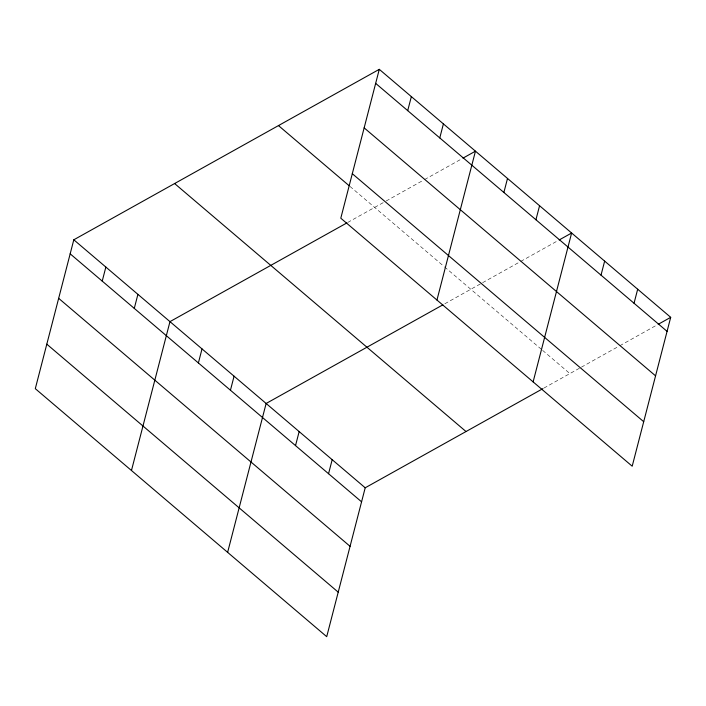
<?xml version="1.0" encoding="UTF-8"?>
<svg xmlns="http://www.w3.org/2000/svg" width="706" height="706" viewBox="0 0 706 706"><rect width="100%" height="100%" fill="white"/><g stroke="black" fill="none" stroke-linecap="round" stroke-linejoin="round"><path stroke-width="0.53" stroke-dasharray="3.53 2.65" d="M347.714 222.452L385.202 201.537M386.164 200.998L423.609 180.101M424.571 179.571L462.015 158.673M444.842 303.756L519.775 261.944M520.737 261.405L558.181 240.517M543.92 388.071L580.447 367.694M581.409 367.155L618.853 346.267M619.815 345.728L657.26 324.831M349.991 186.437L443.686 266.18M444.506 266.886L541.82 349.691M542.64 350.397L569.892 373.589"/><path stroke-width="1.06" d="M379.29 69.329L340.795 218.207L632.197 466.207L670.7 317.329L379.29 69.329L73.803 239.793L35.3 388.671L326.71 636.671L365.205 487.793L542.958 388.609M102.229 281.112L105.856 267.08M134.281 308.39L137.908 294.358M131.466 470.505L169.969 321.636L346.752 222.99M198.395 362.946L202.022 348.914M230.447 390.224L234.074 376.201M227.632 552.348L266.127 403.479L442.918 304.824M295.523 445.618L299.159 431.587M407.715 110.648L411.351 96.616M328.555 473.717L332.182 459.685M439.776 137.926L443.403 123.894M436.952 300.041L475.456 151.172L462.977 158.135M503.881 192.482L507.508 178.45M535.933 219.76L539.569 205.728M533.118 381.884L571.622 233.015L559.143 239.978M601.018 275.155L604.645 261.123M634.041 303.253L637.677 289.222M658.221 324.301L670.7 317.329M375.663 83.361L667.073 331.361M364.155 127.865L655.565 375.857M352.303 173.702L643.704 421.703M278.482 125.589L349.161 185.74M174.611 183.542L466.022 431.542M73.803 239.793L365.205 487.793M70.168 253.825L361.578 501.825M58.66 298.329L350.07 546.32M46.808 344.175L338.218 592.166"/></g></svg>
